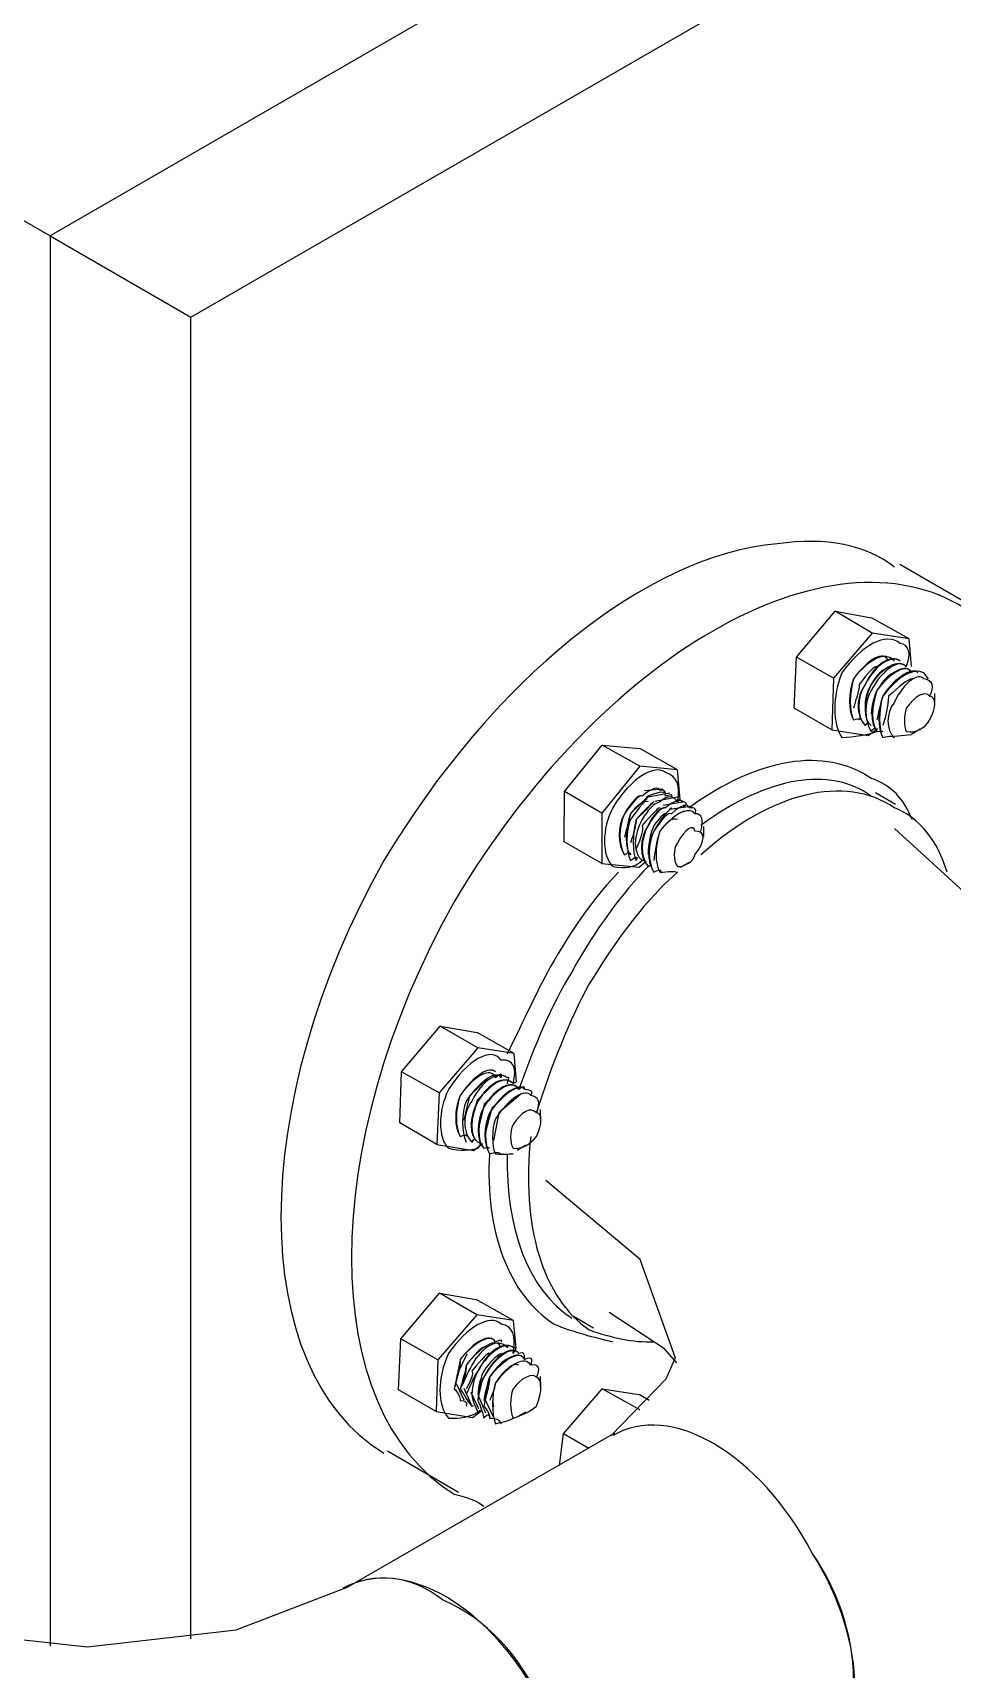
# Model space of a CAD drawing. Header units: inches. Extents: x 0.3 to 33.8, y 15.5 to 37.1.
# Drawn here: x 11.067 to 11.877, y 27.081 to 28.522 of the extents above; entities that cross this region are included whole.
import ezdxf

# ---------------------------------------------------------------- set-up
doc = ezdxf.new("R2010")
doc.units = ezdxf.units.IN
doc.header["$MEASUREMENT"] = 0

# ---------------------------------------------------------------- blocks, each defined once
blk = doc.blocks.new('60298_1')
at = {"transparency": 33554687}
for points in [[(8.782, 29.6713), (11.0826, 28.3431)], [(12.5343, 29.1812), (11.0826, 28.3431)], [(11.2066, 28.2713), (12.6582, 29.1094)], [(11.0826, 28.3431), (11.2066, 28.2713)], [(11.0826, 28.3431), (11.0826, 27.1016)], [(11.2066, 27.1083), (11.2066, 28.2713)], [(11.8304, 28.0539), (11.8924, 28.0182)], [(11.7395, 27.9723), (11.7736, 28.0126)], [(11.7736, 28.0126), (11.8056, 28.0069)], [(11.8061, 27.9934), (11.7736, 28.0126)], [(11.8387, 27.9883), (11.8056, 28.0069)], [(11.8061, 27.9934), (11.772, 27.9537)], [(11.8387, 27.9883), (11.8061, 27.9934)], [(11.8407, 27.964), (11.8387, 27.9883)], [(11.7374, 27.9273), (11.7395, 27.9723)], [(11.772, 27.9537), (11.7395, 27.9723)], [(11.8247, 27.9733), (11.8247, 27.9733)], [(11.8283, 27.9707), (11.8283, 27.9707)], [(11.8314, 27.9697), (11.8314, 27.9697)], [(11.8345, 27.9671), (11.8345, 27.9671)], [(11.8376, 27.9661), (11.8376, 27.9661)], [(11.8412, 27.9635), (11.8412, 27.9635)], [(11.8443, 27.9625), (11.8443, 27.9625)], [(11.8474, 27.9599), (11.8474, 27.9599)], [(11.8505, 27.9583), (11.8505, 27.9583)], [(11.8557, 27.9532), (11.8516, 27.9583)], [(11.772, 27.9537), (11.7705, 27.9082)], [(11.8614, 27.9315), (11.8614, 27.9403)], [(11.7705, 27.9082), (11.7374, 27.9273)], [(11.7937, 27.9191), (11.7937, 27.9191)], [(11.7999, 27.9155), (11.7999, 27.9155)], [(11.7705, 27.9082), (11.8025, 27.9031)], [(11.8025, 27.9031), (11.8108, 27.9093)], [(11.8066, 27.9119), (11.8066, 27.9119)], [(11.8128, 27.9082), (11.8128, 27.9082)], [(11.8195, 27.9046), (11.8195, 27.9046)], [(11.8257, 27.9026), (11.8407, 27.9041)], [(11.8485, 27.9088), (11.8407, 27.9041)], [(11.5355, 27.854), (11.5686, 27.8948)], [(11.5686, 27.8948), (11.6016, 27.8917)], [(11.6016, 27.8762), (11.5686, 27.8948)], [(11.6347, 27.8731), (11.6016, 27.8917)], [(11.6016, 27.8762), (11.5681, 27.8349)], [(11.6347, 27.8731), (11.6016, 27.8762)], [(11.6373, 27.8468), (11.6347, 27.8731)], [(11.535, 27.8096), (11.5355, 27.854)], [(11.5681, 27.8349), (11.5355, 27.854)], [(11.6218, 27.8561), (11.6058, 27.8545)], [(11.628, 27.8525), (11.6089, 27.8488)], [(11.6347, 27.8488), (11.615, 27.8452)], [(11.6218, 27.8561), (11.6218, 27.8561)], [(11.6409, 27.8447), (11.6218, 27.8416)], [(11.628, 27.8525), (11.628, 27.8525)], [(11.6347, 27.8488), (11.6347, 27.8488)], [(11.6373, 27.8468), (11.6373, 27.8468)], [(11.6409, 27.8447), (11.6409, 27.8447)], [(11.8092, 27.853), (11.8268, 27.8427)], [(11.5681, 27.8349), (11.5681, 27.7905)], [(11.6476, 27.8411), (11.628, 27.838)], [(11.6404, 27.8365), (11.6347, 27.8339)], [(11.6476, 27.8411), (11.6476, 27.8411)], [(11.6579, 27.8143), (11.6579, 27.823)], [(11.8257, 27.8215), (11.927, 27.729), (12.0029, 27.6206), (12.0483, 27.4982), (12.0555, 27.3701), (12.0235, 27.2472), (11.9579, 27.1398), (11.8655, 27.052), (11.7529, 26.9844)], [(11.5681, 27.7905), (11.535, 27.8096)], [(11.5903, 27.8019), (11.5903, 27.8019)], [(11.5681, 27.7905), (11.6011, 27.7874)], [(11.597, 27.7982), (11.597, 27.7982)], [(11.6011, 27.7874), (11.6073, 27.7926)], [(11.6032, 27.7946), (11.6032, 27.7946)], [(11.6099, 27.791), (11.6099, 27.791)], [(11.6161, 27.7869), (11.6161, 27.7869)], [(11.645, 27.7915), (11.6373, 27.7869)], [(11.392, 27.6072), (11.426, 27.6475)], [(11.426, 27.6475), (11.4586, 27.6418)], [(11.4591, 27.6283), (11.426, 27.6475)], [(11.4911, 27.6232), (11.4586, 27.6418)], [(11.4591, 27.6283), (11.425, 27.5886)], [(11.4911, 27.6232), (11.4591, 27.6283)], [(11.4932, 27.5984), (11.4911, 27.6232)], [(11.3904, 27.5622), (11.392, 27.6072)], [(11.425, 27.5886), (11.392, 27.6072)], [(11.4679, 27.6015), (11.4519, 27.586)], [(11.4741, 27.5974), (11.4586, 27.5824)], [(11.4782, 27.6072), (11.4782, 27.6072)], [(11.4844, 27.6036), (11.4844, 27.6036)], [(11.4906, 27.5999), (11.4906, 27.5999)], [(11.4932, 27.5984), (11.4932, 27.5984)], [(11.425, 27.5886), (11.4229, 27.5431)], [(11.4519, 27.586), (11.4467, 27.5648)], [(11.4803, 27.5937), (11.4648, 27.5788)], [(11.487, 27.5901), (11.4715, 27.5752)], [(11.4968, 27.5875), (11.4777, 27.571)], [(11.4973, 27.5963), (11.4973, 27.5963)], [(11.5035, 27.5922), (11.5035, 27.5922)], [(11.4586, 27.5824), (11.4529, 27.5612)], [(11.4648, 27.5788), (11.4596, 27.5576)], [(11.4715, 27.5752), (11.4658, 27.554)], [(11.4777, 27.571), (11.473, 27.5468)], [(11.5143, 27.5653), (11.5143, 27.5741)], [(11.4229, 27.5431), (11.3904, 27.5622)], [(11.4229, 27.5431), (11.4555, 27.538)], [(11.4467, 27.5529), (11.4467, 27.5529)], [(11.4529, 27.5493), (11.4529, 27.5493)], [(11.4555, 27.538), (11.4632, 27.5442)], [(11.4596, 27.5457), (11.4596, 27.5457)], [(11.4658, 27.5421), (11.4658, 27.5421)], [(11.5014, 27.5426), (11.4937, 27.538)], [(11.4725, 27.538), (11.4725, 27.538)], [(11.6331, 27.3552), (11.6021, 27.4419), (11.519, 27.5116)], [(11.3914, 27.3722), (11.4255, 27.4125)], [(11.4255, 27.4125), (11.4575, 27.4068)], [(11.4581, 27.3934), (11.4255, 27.4125)], [(11.4906, 27.3882), (11.4575, 27.4068)], [(11.6342, 27.351), (11.6233, 27.3634), (11.5748, 27.3954)], [(11.4581, 27.3934), (11.424, 27.3536)], [(11.4906, 27.3882), (11.4581, 27.3934)], [(11.4927, 27.3639), (11.4906, 27.3882)], [(11.5433, 27.3923), (11.5608, 27.382)], [(11.3894, 27.3273), (11.3914, 27.3722)], [(11.424, 27.3536), (11.3914, 27.3722)], [(11.4782, 27.3727), (11.4782, 27.3727)], [(11.4844, 27.3691), (11.4844, 27.3691)], [(11.424, 27.3536), (11.4224, 27.3082)], [(11.4493, 27.3588), (11.4415, 27.3423)], [(11.4906, 27.365), (11.4906, 27.365)], [(11.4973, 27.3614), (11.4973, 27.3614)], [(11.5035, 27.3577), (11.5035, 27.3577)], [(11.5763, 27.287), (11.6249, 27.3371), (11.6331, 27.3557)], [(11.5143, 27.3304), (11.5143, 27.3392)], [(11.4224, 27.3082), (11.3894, 27.3273)], [(11.44, 27.333), (11.4467, 27.3185)], [(11.4467, 27.333), (11.4467, 27.333)], [(11.4467, 27.3288), (11.4529, 27.3149)], [(11.4529, 27.3293), (11.4529, 27.3293)], [(11.4529, 27.3252), (11.4596, 27.3108)], [(11.4596, 27.3257), (11.4596, 27.3226)], [(11.5345, 27.2885), (11.5686, 27.3283)], [(11.5686, 27.3283), (11.6011, 27.3231)], [(11.6016, 27.3097), (11.5686, 27.3283)], [(11.4467, 27.3185), (11.4467, 27.3185)], [(11.4529, 27.3149), (11.4529, 27.3149)], [(11.4544, 27.303), (11.4627, 27.3092)], [(11.4596, 27.3216), (11.4658, 27.3071)], [(11.4596, 27.3108), (11.4596, 27.3108)], [(11.4658, 27.3221), (11.4658, 27.319)], [(11.4658, 27.318), (11.4725, 27.3035)], [(11.472, 27.318), (11.473, 27.3123)], [(11.6099, 27.318), (11.6011, 27.3231)], [(11.6016, 27.3097), (11.6016, 27.3097)], [(11.6016, 27.3092), (11.6016, 27.3092)], [(11.4224, 27.3082), (11.4544, 27.303)], [(11.4658, 27.3071), (11.4658, 27.3071)], [(11.4725, 27.3035), (11.4725, 27.3035)], [(11.5014, 27.3077), (11.4937, 27.3035)], [(11.5794, 27.2891), (11.345, 27.1538)], [(11.5309, 27.2607), (11.5345, 27.2885)], [(11.5567, 27.2756), (11.5345, 27.2885)], [(11.3796, 27.2736), (11.4421, 27.2374)], [(10.8848, 27.1527), (10.9845, 27.1156), (11.1157, 27.1011), (11.2463, 27.1161), (11.345, 27.1538)]]:
    blk.add_lwpolyline(points, dxfattribs=at)
for points in [[(11.8257, 28.0513), (11.801, 28.0712), (11.7659, 28.078), (11.7225, 28.0719)], [(11.8051, 27.8499), (11.7694, 27.8762), (11.7139, 27.8671), (11.6553, 27.8241)], [(11.4746, 27.6072), (11.4696, 27.6125), (11.4556, 27.6044), (11.4436, 27.5865)], [(11.4797, 27.602), (11.476, 27.6088), (11.462, 27.6007), (11.4488, 27.5814)], [(11.4901, 27.5968), (11.4825, 27.605), (11.4684, 27.5969), (11.4591, 27.5814)], [(11.4436, 27.5865), (11.4383, 27.5744), (11.4383, 27.5583), (11.4436, 27.5504)], [(11.4952, 27.5917), (11.4889, 27.6013), (11.4749, 27.5932), (11.4643, 27.5762)], [(11.5004, 27.5917), (11.4953, 27.5976), (11.4813, 27.5895), (11.4694, 27.571)], [(11.4488, 27.5814), (11.4447, 27.5707), (11.4447, 27.5546), (11.4488, 27.5452)], [(11.4591, 27.5814), (11.4512, 27.567), (11.4512, 27.5508), (11.4591, 27.5452)], [(11.4643, 27.5762), (11.4576, 27.5633), (11.4576, 27.5471), (11.4643, 27.54)], [(11.4694, 27.571), (11.464, 27.5596), (11.464, 27.5434), (11.4694, 27.5349)], [(11.4849, 27.5349), (11.4836, 27.4683), (11.5035, 27.4156), (11.5417, 27.3903)], [(11.4281, 27.1424), (11.4002, 27.1642), (11.3686, 27.1673), (11.3403, 27.1527)]]:
    blk.add_open_spline(points, degree=3, dxfattribs=at)
for points, knots in [([(11.7225, 28.0719), (11.6082, 28.0624), (11.4711, 27.9518), (11.3765, 27.7931), (11.2556, 27.5785), (11.2556, 27.3455), (11.3765, 27.2715)], [0, 0, 0, 0, 1, 1, 1, 2, 2, 2, 2]), ([(11.9703, 27.9067), (11.9574, 27.9596), (11.93, 27.9967), (11.8877, 28.0151), (11.7683, 28.0901), (11.5666, 27.9736), (11.4384, 27.7569), (11.3177, 27.5426), (11.3177, 27.3097), (11.4384, 27.2354), (11.4507, 27.2329), (11.4598, 27.2287), (11.4643, 27.225)], [0, 0, 0, 0, 1, 1, 1, 2, 2, 2, 3, 3, 3, 4, 4, 4, 4]), ([(11.8361, 27.9635), (11.8413, 27.9752), (11.8378, 27.9836), (11.8309, 27.9841), (11.8183, 27.9949), (11.7972, 27.9828), (11.7793, 27.9583), (11.7713, 27.9379), (11.7713, 27.9136), (11.7793, 27.9015), (11.7912, 27.9021), (11.8009, 27.9036), (11.8103, 27.9067)], [0, 0, 0, 0, 1, 1, 1, 2, 2, 2, 3, 3, 3, 4, 4, 4, 4]), ([(11.8206, 27.9687), (11.8165, 27.9787), (11.8025, 27.9706), (11.7896, 27.9532), (11.7852, 27.9407), (11.7852, 27.9245), (11.7896, 27.917)], [0, 0, 0, 0, 1, 1, 1, 2, 2, 2, 2]), ([(11.8257, 27.9687), (11.8173, 27.9782), (11.8033, 27.9701), (11.7896, 27.9532), (11.786, 27.9402), (11.786, 27.924), (11.7896, 27.917), (11.7956, 27.9185), (11.7966, 27.9181), (11.7948, 27.917)], [0, 0, 0, 0, 1, 1, 1, 2, 2, 2, 3, 3, 3, 3]), ([(11.8103, 27.9635), (11.809, 27.9653), (11.8032, 27.9597), (11.7948, 27.948), (11.795, 27.9455), (11.793, 27.9376), (11.7896, 27.9273)], [0, 0, 0, 0, 1, 1, 1, 2, 2, 2, 2]), ([(11.8309, 27.9687), (11.8229, 27.975), (11.8089, 27.9669), (11.7999, 27.948), (11.7916, 27.9369), (11.7916, 27.9208), (11.7999, 27.9119)], [0, 0, 0, 0, 1, 1, 1, 2, 2, 2, 2]), ([(11.8309, 27.9687), (11.8237, 27.9745), (11.8097, 27.9664), (11.7999, 27.948), (11.7924, 27.9365), (11.7924, 27.9203), (11.7999, 27.9119), (11.802, 27.9148), (11.803, 27.9144), (11.7999, 27.9119)], [0, 0, 0, 0, 1, 1, 1, 2, 2, 2, 3, 3, 3, 3]), ([(11.8361, 27.9635), (11.8294, 27.9712), (11.8153, 27.9632), (11.8051, 27.948), (11.7981, 27.9332), (11.7981, 27.917), (11.8051, 27.9119)], [0, 0, 0, 0, 1, 1, 1, 2, 2, 2, 2]), ([(11.8206, 27.9635), (11.8154, 27.9616), (11.8097, 27.956), (11.8051, 27.948), (11.8014, 27.9417), (11.7995, 27.9339), (11.7999, 27.9273)], [0, 0, 0, 0, 1, 1, 1, 2, 2, 2, 2]), ([(11.8361, 27.9635), (11.8302, 27.9708), (11.8161, 27.9627), (11.8051, 27.9428), (11.7989, 27.9328), (11.7989, 27.9166), (11.8051, 27.9067), (11.8085, 27.911), (11.8095, 27.9107), (11.8103, 27.9067)], [0, 0, 0, 0, 1, 1, 1, 2, 2, 2, 3, 3, 3, 3]), ([(11.8257, 27.9583), (11.8219, 27.9579), (11.8161, 27.9523), (11.8103, 27.9428), (11.8079, 27.938), (11.8059, 27.9302), (11.8051, 27.9222)], [0, 0, 0, 0, 1, 1, 1, 2, 2, 2, 2]), ([(11.8412, 27.9583), (11.8358, 27.9675), (11.8218, 27.9594), (11.8103, 27.9428), (11.8045, 27.9295), (11.8045, 27.9133), (11.8103, 27.9067)], [0, 0, 0, 0, 1, 1, 1, 2, 2, 2, 2]), ([(11.8412, 27.9583), (11.8366, 27.9671), (11.8226, 27.959), (11.8103, 27.9428), (11.8053, 27.929), (11.8053, 27.9129), (11.8103, 27.9067), (11.8149, 27.9073), (11.8159, 27.9069), (11.8154, 27.9067)], [0, 0, 0, 0, 1, 1, 1, 2, 2, 2, 3, 3, 3, 3]), ([(11.8464, 27.9583), (11.8422, 27.9638), (11.8282, 27.9557), (11.8154, 27.9377), (11.8109, 27.9258), (11.8109, 27.9096), (11.8154, 27.9015)], [0, 0, 0, 0, 1, 1, 1, 2, 2, 2, 2]), ([(11.8516, 27.9583), (11.843, 27.9633), (11.829, 27.9553), (11.8154, 27.9377), (11.8117, 27.9253), (11.8117, 27.9091), (11.8154, 27.9015), (11.8222, 27.9031), (11.8244, 27.9026), (11.8257, 27.9015)], [0, 0, 0, 0, 1, 1, 1, 2, 2, 2, 3, 3, 3, 3]), ([(11.8309, 27.9532), (11.8283, 27.9541), (11.8225, 27.9485), (11.8154, 27.9377), (11.8143, 27.9343), (11.8124, 27.9265), (11.8103, 27.917)], [0, 0, 0, 0, 1, 1, 1, 2, 2, 2, 2]), ([(11.8412, 27.9532), (11.8372, 27.9526), (11.8298, 27.9463), (11.8206, 27.9377), (11.8199, 27.9291), (11.8181, 27.9196), (11.8154, 27.9119)], [0, 0, 0, 0, 1, 1, 1, 2, 2, 2, 2]), ([(11.8567, 27.9377), (11.8616, 27.9468), (11.8594, 27.9516), (11.8516, 27.9532), (11.8474, 27.9586), (11.8343, 27.951), (11.8257, 27.9325), (11.8181, 27.9229), (11.8181, 27.9077), (11.8257, 27.9015)], [0, 0, 0, 0, 1, 1, 1, 2, 2, 2, 3, 3, 3, 3]), ([(11.8567, 27.9377), (11.8629, 27.9372), (11.8629, 27.9276), (11.8567, 27.917), (11.8527, 27.9098), (11.8443, 27.905), (11.8361, 27.9067), (11.8341, 27.9109), (11.8341, 27.9205), (11.8361, 27.9273), (11.8443, 27.9383), (11.8527, 27.9431), (11.8567, 27.9377)], [0, 0, 0, 0, 1, 1, 1, 2, 2, 2, 3, 3, 3, 4, 4, 4, 4]), ([(11.6347, 27.8447), (11.6378, 27.8595), (11.6343, 27.8673), (11.6243, 27.8705), (11.615, 27.8784), (11.594, 27.8663), (11.5779, 27.8396), (11.5681, 27.8214), (11.5681, 27.7971), (11.5779, 27.7879), (11.5878, 27.7857), (11.5972, 27.787), (11.6037, 27.7931)], [0, 0, 0, 0, 1, 1, 1, 2, 2, 2, 3, 3, 3, 4, 4, 4, 4]), ([(11.8412, 27.8292), (11.8348, 27.847), (11.8221, 27.8603), (11.8051, 27.8654), (11.7646, 27.8935), (11.7057, 27.8835), (11.645, 27.8396)], [0, 0, 0, 0, 1, 1, 1, 2, 2, 2, 2]), ([(11.6243, 27.8499), (11.6245, 27.8547), (11.6237, 27.8553), (11.6192, 27.855), (11.6186, 27.8583), (11.6129, 27.8577), (11.6037, 27.8499)], [0, 0, 0, 0, 1, 1, 1, 2, 2, 2, 2]), ([(11.6037, 27.8499), (11.6004, 27.8514), (11.5948, 27.8455), (11.5882, 27.8344), (11.582, 27.8233), (11.582, 27.8072), (11.5882, 27.7982)], [0, 0, 0, 0, 1, 1, 1, 2, 2, 2, 2]), ([(11.6037, 27.8499), (11.6012, 27.851), (11.5956, 27.845), (11.5882, 27.8344), (11.5828, 27.8229), (11.5828, 27.8067), (11.5882, 27.7982), (11.5924, 27.8012), (11.5934, 27.8008), (11.5934, 27.7982)], [0, 0, 0, 0, 1, 1, 1, 2, 2, 2, 3, 3, 3, 3]), ([(11.6089, 27.8447), (11.6041, 27.8463), (11.5994, 27.8413), (11.5934, 27.8344), (11.5918, 27.8281), (11.5898, 27.8203), (11.5882, 27.8137)], [0, 0, 0, 0, 1, 1, 1, 2, 2, 2, 2]), ([(11.6089, 27.8499), (11.6068, 27.8477), (11.6012, 27.8418), (11.5934, 27.8344), (11.5884, 27.8196), (11.5884, 27.8034), (11.5934, 27.7982)], [0, 0, 0, 0, 1, 1, 1, 2, 2, 2, 2]), ([(11.6089, 27.8499), (11.6076, 27.8472), (11.602, 27.8413), (11.5934, 27.8292), (11.5892, 27.8191), (11.5892, 27.803), (11.5934, 27.7931), (11.5988, 27.7974), (11.5998, 27.797), (11.5985, 27.7931)], [0, 0, 0, 0, 1, 1, 1, 2, 2, 2, 3, 3, 3, 3]), ([(11.614, 27.8447), (11.6106, 27.8426), (11.6058, 27.8376), (11.5985, 27.8292), (11.5982, 27.8244), (11.5963, 27.8166), (11.5934, 27.8086)], [0, 0, 0, 0, 1, 1, 1, 2, 2, 2, 2]), ([(11.614, 27.8447), (11.6133, 27.844), (11.6076, 27.8381), (11.5985, 27.8292), (11.5949, 27.8159), (11.5949, 27.7997), (11.5985, 27.7931)], [0, 0, 0, 0, 1, 1, 1, 2, 2, 2, 2]), ([(11.6192, 27.8447), (11.6141, 27.8435), (11.6084, 27.8376), (11.6037, 27.8292), (11.5957, 27.8154), (11.5957, 27.7993), (11.6037, 27.7931), (11.6052, 27.7937), (11.6063, 27.7933), (11.6037, 27.7931)], [0, 0, 0, 0, 1, 1, 1, 2, 2, 2, 3, 3, 3, 3]), ([(11.6295, 27.8499), (11.631, 27.8509), (11.6301, 27.8516), (11.6243, 27.8499), (11.625, 27.8546), (11.6194, 27.854), (11.6089, 27.8499)], [0, 0, 0, 0, 1, 1, 1, 2, 2, 2, 2]), ([(11.6347, 27.8447), (11.6374, 27.8472), (11.6365, 27.8479), (11.6347, 27.8447), (11.6314, 27.8509), (11.6258, 27.8503), (11.6192, 27.8447)], [0, 0, 0, 0, 1, 1, 1, 2, 2, 2, 2]), ([(11.6398, 27.8396), (11.6438, 27.8435), (11.643, 27.8442), (11.6398, 27.8447), (11.6379, 27.8471), (11.6322, 27.8466), (11.6243, 27.8396)], [0, 0, 0, 0, 1, 1, 1, 2, 2, 2, 2]), ([(11.8722, 27.7828), (11.8635, 27.8107), (11.8478, 27.831), (11.8257, 27.8396), (11.7821, 27.8689), (11.7176, 27.8539), (11.6553, 27.7982)], [0, 0, 0, 0, 1, 1, 1, 2, 2, 2, 2]), ([(11.6192, 27.8396), (11.617, 27.8389), (11.6123, 27.8339), (11.6037, 27.8241), (11.6047, 27.8207), (11.6027, 27.8129), (11.5985, 27.8034)], [0, 0, 0, 0, 1, 1, 1, 2, 2, 2, 2]), ([(11.6243, 27.8396), (11.6197, 27.8403), (11.6141, 27.8343), (11.6089, 27.8241), (11.6013, 27.8122), (11.6013, 27.796), (11.6089, 27.7879)], [0, 0, 0, 0, 1, 1, 1, 2, 2, 2, 2]), ([(11.6243, 27.8396), (11.6205, 27.8398), (11.6149, 27.8339), (11.6089, 27.8241), (11.6021, 27.8117), (11.6021, 27.7955), (11.6089, 27.7879), (11.6117, 27.79), (11.6127, 27.7896), (11.6089, 27.7879)], [0, 0, 0, 0, 1, 1, 1, 2, 2, 2, 3, 3, 3, 3]), ([(11.6243, 27.8344), (11.6234, 27.8352), (11.6187, 27.8302), (11.614, 27.8241), (11.6111, 27.817), (11.6091, 27.8092), (11.6089, 27.7982)], [0, 0, 0, 0, 1, 1, 1, 2, 2, 2, 2]), ([(11.6295, 27.8396), (11.6261, 27.8366), (11.6205, 27.8306), (11.614, 27.8189), (11.6077, 27.8085), (11.6077, 27.7923), (11.614, 27.7828)], [0, 0, 0, 0, 1, 1, 1, 2, 2, 2, 2]), ([(11.6295, 27.8344), (11.6269, 27.8361), (11.6213, 27.8302), (11.614, 27.8189), (11.6085, 27.808), (11.6085, 27.7918), (11.614, 27.7828), (11.619, 27.7858), (11.6212, 27.7853), (11.6192, 27.7828)], [0, 0, 0, 0, 1, 1, 1, 2, 2, 2, 3, 3, 3, 3]), ([(11.6347, 27.8292), (11.6299, 27.8314), (11.6251, 27.8264), (11.6192, 27.8189), (11.6167, 27.8118), (11.6149, 27.8023), (11.614, 27.7931)], [0, 0, 0, 0, 1, 1, 1, 2, 2, 2, 2]), ([(11.6553, 27.8189), (11.6584, 27.8295), (11.6562, 27.8343), (11.6502, 27.8344), (11.6442, 27.8412), (11.6311, 27.8337), (11.6192, 27.8189), (11.6149, 27.8056), (11.6149, 27.7904), (11.6192, 27.7828), (11.6269, 27.7835), (11.6322, 27.784), (11.6347, 27.7828)], [0, 0, 0, 0, 1, 1, 1, 2, 2, 2, 3, 3, 3, 4, 4, 4, 4]), ([(11.6502, 27.8344), (11.6518, 27.8383), (11.6503, 27.84), (11.645, 27.8396), (11.6443, 27.8434), (11.6387, 27.8429), (11.6295, 27.8344)], [0, 0, 0, 0, 1, 1, 1, 2, 2, 2, 2]), ([(11.6502, 27.8189), (11.6597, 27.8199), (11.6597, 27.8103), (11.6502, 27.7982), (11.6494, 27.7925), (11.6411, 27.7877), (11.6347, 27.7879), (11.6309, 27.7936), (11.6309, 27.8032), (11.6347, 27.8086), (11.6411, 27.821), (11.6494, 27.8258), (11.6502, 27.8189)], [0, 0, 0, 0, 1, 1, 1, 2, 2, 2, 3, 3, 3, 4, 4, 4, 4]), ([(11.6089, 27.7879), (11.5862, 27.7642), (11.5627, 27.7334), (11.5417, 27.695), (11.5238, 27.666), (11.5089, 27.6303), (11.4952, 27.5917)], [0, 0, 0, 0, 1, 1, 1, 2, 2, 2, 2]), ([(11.583, 27.7828), (11.5643, 27.7641), (11.5448, 27.7372), (11.5262, 27.7053), (11.5125, 27.6813), (11.4996, 27.6528), (11.4849, 27.6227)], [0, 0, 0, 0, 1, 1, 1, 2, 2, 2, 2]), ([(11.6347, 27.7828), (11.6085, 27.7598), (11.5823, 27.7264), (11.5572, 27.6846), (11.5397, 27.6526), (11.5238, 27.6132), (11.5107, 27.571)], [0, 0, 0, 0, 1, 1, 1, 2, 2, 2, 2]), ([(11.4901, 27.5968), (11.494, 27.61), (11.4904, 27.6185), (11.4797, 27.6175), (11.4709, 27.6298), (11.4498, 27.6177), (11.4333, 27.5917), (11.4239, 27.5728), (11.4239, 27.5485), (11.4333, 27.54), (11.4436, 27.5371), (11.4529, 27.5384), (11.4591, 27.54)], [0, 0, 0, 0, 1, 1, 1, 2, 2, 2, 3, 3, 3, 4, 4, 4, 4]), ([(11.4797, 27.602), (11.4808, 27.6058), (11.48, 27.6065), (11.4746, 27.602), (11.4704, 27.612), (11.4564, 27.6039), (11.4436, 27.5865)], [0, 0, 0, 0, 1, 1, 1, 2, 2, 2, 2]), ([(11.4849, 27.5968), (11.4873, 27.6021), (11.4864, 27.6028), (11.4849, 27.602), (11.4768, 27.6083), (11.4628, 27.6002), (11.4539, 27.5814)], [0, 0, 0, 0, 1, 1, 1, 2, 2, 2, 2]), ([(11.4901, 27.5968), (11.4937, 27.5983), (11.4928, 27.599), (11.4901, 27.5968), (11.4833, 27.6046), (11.4692, 27.5965), (11.4591, 27.5814)], [0, 0, 0, 0, 1, 1, 1, 2, 2, 2, 2]), ([(11.4436, 27.5865), (11.4391, 27.574), (11.4391, 27.5578), (11.4436, 27.5504), (11.4487, 27.5523), (11.4497, 27.5519), (11.4488, 27.5504)], [0, 0, 0, 0, 1, 1, 1, 2, 2, 2, 2]), ([(11.5004, 27.5917), (11.5001, 27.5946), (11.4993, 27.5953), (11.4952, 27.5917), (11.4897, 27.6009), (11.4757, 27.5928), (11.4643, 27.5762)], [0, 0, 0, 0, 1, 1, 1, 2, 2, 2, 2]), ([(11.5056, 27.5865), (11.5081, 27.5894), (11.5066, 27.5911), (11.5004, 27.5917), (11.4961, 27.5971), (11.4821, 27.5891), (11.4694, 27.571)], [0, 0, 0, 0, 1, 1, 1, 2, 2, 2, 2]), ([(11.5107, 27.571), (11.5147, 27.5806), (11.5125, 27.5854), (11.5056, 27.5865), (11.5005, 27.5924), (11.4874, 27.5848), (11.4746, 27.5659), (11.4712, 27.5567), (11.4712, 27.5415), (11.4746, 27.5349), (11.4832, 27.5346), (11.4885, 27.5351), (11.4901, 27.5349)], [0, 0, 0, 0, 1, 1, 1, 2, 2, 2, 3, 3, 3, 4, 4, 4, 4]), ([(11.4539, 27.5814), (11.4455, 27.5703), (11.4455, 27.5541), (11.4539, 27.5452), (11.4551, 27.5486), (11.4561, 27.5482), (11.4539, 27.5452)], [0, 0, 0, 0, 1, 1, 1, 2, 2, 2, 2]), ([(11.4591, 27.5814), (11.452, 27.5666), (11.452, 27.5504), (11.4591, 27.5452), (11.4616, 27.5448), (11.4626, 27.5444), (11.4591, 27.54)], [0, 0, 0, 0, 1, 1, 1, 2, 2, 2, 2]), ([(11.4643, 27.5762), (11.4584, 27.5628), (11.4584, 27.5467), (11.4643, 27.54), (11.468, 27.5411), (11.469, 27.5407), (11.4694, 27.54)], [0, 0, 0, 0, 1, 1, 1, 2, 2, 2, 2]), ([(11.4694, 27.571), (11.4648, 27.5591), (11.4648, 27.5429), (11.4694, 27.5349), (11.4753, 27.5369), (11.4775, 27.5364), (11.4797, 27.5349)], [0, 0, 0, 0, 1, 1, 1, 2, 2, 2, 2]), ([(11.5107, 27.571), (11.516, 27.571), (11.516, 27.5614), (11.5107, 27.5504), (11.5058, 27.5436), (11.4974, 27.5388), (11.4901, 27.54), (11.4872, 27.5447), (11.4872, 27.5543), (11.4901, 27.5607), (11.4974, 27.5721), (11.5058, 27.5769), (11.5107, 27.571)], [0, 0, 0, 0, 1, 1, 1, 2, 2, 2, 3, 3, 3, 4, 4, 4, 4]), ([(11.5056, 27.5504), (11.4969, 27.4717), (11.5161, 27.4083), (11.5572, 27.38), (11.577, 27.3731), (11.5957, 27.369), (11.614, 27.3696)], [0, 0, 0, 0, 1, 1, 1, 2, 2, 2, 2]), ([(11.4694, 27.5349), (11.4653, 27.4671), (11.4861, 27.4112), (11.5262, 27.3851), (11.5436, 27.378), (11.5615, 27.3736), (11.5779, 27.3696)], [0, 0, 0, 0, 1, 1, 1, 2, 2, 2, 2]), ([(11.4901, 27.3593), (11.4932, 27.3752), (11.4896, 27.3835), (11.4797, 27.3851), (11.4702, 27.3947), (11.4491, 27.3826), (11.4333, 27.3593), (11.4232, 27.3377), (11.4232, 27.3135), (11.4333, 27.3025), (11.4431, 27.302), (11.4526, 27.3035), (11.4591, 27.3077)], [0, 0, 0, 0, 1, 1, 1, 2, 2, 2, 3, 3, 3, 4, 4, 4, 4]), ([(11.4746, 27.3696), (11.4696, 27.3778), (11.4556, 27.3697), (11.4436, 27.3541), (11.4428, 27.3476), (11.4405, 27.3397), (11.4384, 27.3283)], [0, 0, 0, 0, 1, 1, 1, 2, 2, 2, 2]), ([(11.4797, 27.3696), (11.4808, 27.3711), (11.48, 27.3718), (11.4746, 27.3696), (11.4704, 27.3774), (11.4564, 27.3693), (11.4436, 27.3541), (11.4436, 27.3471), (11.4413, 27.3393), (11.4384, 27.3283)], [0, 0, 0, 0, 1, 1, 1, 2, 2, 2, 3, 3, 3, 3]), ([(11.4797, 27.3645), (11.476, 27.3741), (11.462, 27.366), (11.4488, 27.349), (11.4492, 27.3439), (11.4469, 27.336), (11.4436, 27.3283)], [0, 0, 0, 0, 1, 1, 1, 2, 2, 2, 2]), ([(11.4849, 27.3645), (11.4873, 27.3674), (11.4864, 27.3681), (11.4849, 27.3645), (11.4768, 27.3736), (11.4628, 27.3656), (11.4539, 27.349), (11.45, 27.3434), (11.4477, 27.3356), (11.4436, 27.3283)], [0, 0, 0, 0, 1, 1, 1, 2, 2, 2, 3, 3, 3, 3]), ([(11.4643, 27.3645), (11.4621, 27.3644), (11.4563, 27.3588), (11.4488, 27.349), (11.4487, 27.3457), (11.4467, 27.3391), (11.4436, 27.3283)], [0, 0, 0, 0, 1, 1, 1, 2, 2, 2, 2]), ([(11.4901, 27.3645), (11.4825, 27.3704), (11.4684, 27.3623), (11.4591, 27.3438), (11.4557, 27.3402), (11.4533, 27.3323), (11.4488, 27.3231)], [0, 0, 0, 0, 1, 1, 1, 2, 2, 2, 2]), ([(11.4694, 27.3593), (11.4685, 27.3607), (11.4628, 27.3551), (11.4539, 27.3438), (11.4552, 27.3419), (11.4532, 27.3353), (11.4488, 27.3283)], [0, 0, 0, 0, 1, 1, 1, 2, 2, 2, 2]), ([(11.4901, 27.3593), (11.4937, 27.3637), (11.4928, 27.3644), (11.4901, 27.3645), (11.4833, 27.3699), (11.4692, 27.3618), (11.4591, 27.3438), (11.4565, 27.3397), (11.4541, 27.3318), (11.4539, 27.3231)], [0, 0, 0, 0, 1, 1, 1, 2, 2, 2, 3, 3, 3, 3]), ([(11.4952, 27.3593), (11.4889, 27.3667), (11.4749, 27.3586), (11.4643, 27.3386), (11.4621, 27.3364), (11.4598, 27.3286), (11.4591, 27.318)], [0, 0, 0, 0, 1, 1, 1, 2, 2, 2, 2]), ([(11.5004, 27.3541), (11.5001, 27.36), (11.4993, 27.3607), (11.4952, 27.3593), (11.4897, 27.3662), (11.4757, 27.3581), (11.4643, 27.3386), (11.4629, 27.336), (11.4606, 27.3281), (11.4591, 27.318)], [0, 0, 0, 0, 1, 1, 1, 2, 2, 2, 3, 3, 3, 3]), ([(11.4797, 27.3593), (11.475, 27.357), (11.4692, 27.3514), (11.4643, 27.3438), (11.4616, 27.3382), (11.4596, 27.3316), (11.4591, 27.3231)], [0, 0, 0, 0, 1, 1, 1, 2, 2, 2, 2]), ([(11.5004, 27.3541), (11.4953, 27.363), (11.4813, 27.3549), (11.4694, 27.3386), (11.4685, 27.3327), (11.4662, 27.3249), (11.4643, 27.318)], [0, 0, 0, 0, 1, 1, 1, 2, 2, 2, 2]), ([(11.5056, 27.349), (11.5081, 27.3548), (11.5066, 27.3564), (11.5004, 27.3541), (11.4961, 27.3625), (11.4821, 27.3544), (11.4694, 27.3386), (11.4693, 27.3323), (11.467, 27.3244), (11.4643, 27.3128)], [0, 0, 0, 0, 1, 1, 1, 2, 2, 2, 3, 3, 3, 3]), ([(11.4849, 27.3541), (11.4814, 27.3533), (11.4756, 27.3477), (11.4694, 27.3386), (11.468, 27.3345), (11.4661, 27.3279), (11.4643, 27.318)], [0, 0, 0, 0, 1, 1, 1, 2, 2, 2, 2]), ([(11.5107, 27.3386), (11.5147, 27.346), (11.5125, 27.3508), (11.5056, 27.349), (11.5005, 27.3577), (11.4874, 27.3501), (11.4746, 27.3335), (11.4712, 27.322), (11.4712, 27.3069), (11.4746, 27.2973), (11.4832, 27.2999), (11.4885, 27.3005), (11.4901, 27.3025)], [0, 0, 0, 0, 1, 1, 1, 2, 2, 2, 3, 3, 3, 4, 4, 4, 4]), ([(11.4952, 27.349), (11.4903, 27.3517), (11.4829, 27.3455), (11.4746, 27.3335), (11.4745, 27.3308), (11.4725, 27.3242), (11.4694, 27.318)], [0, 0, 0, 0, 1, 1, 1, 2, 2, 2, 2]), ([(11.5107, 27.3386), (11.516, 27.3363), (11.516, 27.3267), (11.5107, 27.3128), (11.5058, 27.309), (11.4974, 27.3042), (11.4901, 27.3025), (11.4872, 27.3101), (11.4872, 27.3197), (11.4901, 27.3283), (11.4974, 27.3375), (11.5058, 27.3423), (11.5107, 27.3386)], [0, 0, 0, 0, 1, 1, 1, 2, 2, 2, 3, 3, 3, 4, 4, 4, 4]), ([(11.4384, 27.3283), (11.4413, 27.3257), (11.4436, 27.3206), (11.4436, 27.318), (11.4487, 27.3176), (11.4497, 27.3172), (11.4488, 27.3128)], [0, 0, 0, 0, 1, 1, 1, 2, 2, 2, 2]), ([(11.4436, 27.3283), (11.4477, 27.322), (11.45, 27.3169), (11.4539, 27.3128), (11.4551, 27.3139), (11.4561, 27.3135), (11.4539, 27.3128)], [0, 0, 0, 0, 1, 1, 1, 2, 2, 2, 2]), ([(11.4539, 27.3231), (11.4541, 27.3183), (11.4565, 27.3131), (11.4591, 27.3077), (11.4616, 27.3102), (11.4626, 27.3098), (11.4591, 27.3077)], [0, 0, 0, 0, 1, 1, 1, 2, 2, 2, 2]), ([(11.4591, 27.318), (11.4606, 27.3146), (11.4629, 27.3094), (11.4643, 27.3025), (11.468, 27.3065), (11.469, 27.3061), (11.4694, 27.3025)], [0, 0, 0, 0, 1, 1, 1, 2, 2, 2, 2]), ([(11.4643, 27.3128), (11.467, 27.3109), (11.4693, 27.3057), (11.4694, 27.3025), (11.4753, 27.3022), (11.4775, 27.3017), (11.4797, 27.2973)], [0, 0, 0, 0, 1, 1, 1, 2, 2, 2, 2]), ([(11.7534, 26.9823), (11.8034, 27.0137), (11.8034, 27.1043), (11.7534, 27.1837), (11.7066, 27.2719), (11.6282, 27.3172), (11.5779, 27.287)], [0, 0, 0, 0, 1, 1, 1, 2, 2, 2, 2]), ([(11.7896, 27.0649), (11.7913, 27.1039), (11.7783, 27.1478), (11.7534, 27.1837), (11.7066, 27.2719), (11.6282, 27.3172), (11.5779, 27.287)], [0, 0, 0, 0, 1, 1, 1, 2, 2, 2, 2]), ([(11.552, 26.9255), (11.5569, 26.9686), (11.5439, 27.0125), (11.5159, 27.0494), (11.4722, 27.1366), (11.3938, 27.1819), (11.3403, 27.1527)], [0, 0, 0, 0, 1, 1, 1, 2, 2, 2, 2]), ([(11.5159, 26.8481), (11.569, 26.8784), (11.569, 26.9689), (11.5159, 27.0494), (11.4974, 27.093), (11.4659, 27.1263), (11.4281, 27.1424)], [0, 0, 0, 0, 1, 1, 1, 2, 2, 2, 2])]:
    blk.add_open_spline(points, degree=3, knots=knots, dxfattribs=at)

msp = doc.modelspace()

# ---------------------------------------------------------------- block references
msp.add_blockref('60298_1', (0, 0))

doc.saveas('drawing.dxf')
